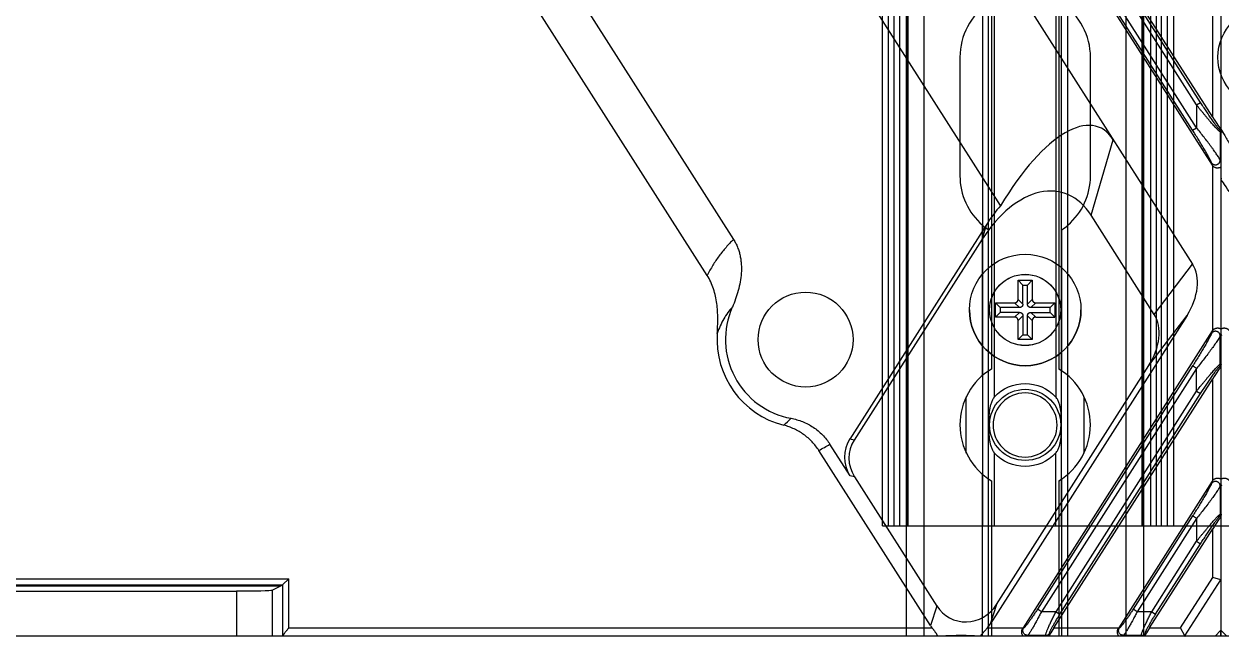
# Model space of a CAD drawing. Header units: millimetres. Extents: x 620 to 19791, y 2539 to 6969.
# Drawn here: x 16326.1 to 16427, y 3799.1 to 3850.7 of the extents above; entities that cross this region are included whole.
import ezdxf

# ---------------------------------------------------------------- set-up
doc = ezdxf.new("R2010")
doc.units = ezdxf.units.MM
doc.layers.add('02___PRT_ALL_AXES', color=7, linetype='Continuous')
doc.layers.add('_88746', color=7, linetype='Continuous')
doc.layers.add('1轮廓线', color=7, linetype='Continuous', lineweight=25)

# ---------------------------------------------------------------- blocks, each defined once
blk = doc.blocks.new('DTGFH')
at = {"color": 7, "linetype": 'Continuous'}
for p, q in [((8801.05, 4441.2), (8801.05, 4104.2)), ((9401.05, 4441.2), (9401.05, 4103.7)), ((9206.7, 4436.37), (9398.65, 4135.07)), ((9213.76, 4436.24), (9400.31, 4143.4)), ((9400.35, 4147.44), (9216.29, 4436.37)), ((9382.48, 4139.99), (9194.34, 4435.31)), ((9399.33, 4148.69), (9216.9, 4435.05)), ((9398.66, 4146.35), (9215.01, 4434.63)), ((9399, 4146.56), (9215.34, 4434.84)), ((9399, 4148.48), (9216.56, 4434.84)), ((9234.28, 4334.45), (9359.98, 4137.14)), ((9357.76, 4134.11), (9279.41, 4257.1)), ((9400.35, 4147.44), (9400.35, 4158.43)), ((9399, 4148.48), (9399.33, 4148.69)), ((9399, 4148.48), (9399, 4146.56)), ((9398.66, 4146.35), (9399, 4146.56)), ((9401.04, 4146.46), (9400.93, 4146.43)), ((8801.05, 4146.37), (8801.11, 4146.17)), ((9390.1, 4139.19), (9391.98, 4145.54)), ((9401.05, 4146.23), (9400.99, 4146.21)), ((9400.99, 4146.21), (9400.99, 4143.82)), ((9400.31, 4143.4), (9400.25, 4143.61)), ((9401.05, 4143.62), (9400.99, 4143.82)), ((9400.35, 4129.47), (9400.35, 4143.36)), ((8801.05, 4142.27), (8801.11, 4142.29)), ((9381.31, 4138.43), (9369.77, 4120.31)), ((9380.94, 4137.16), (9381.31, 4138.43)), ((9395.43, 4130.82), (9390.1, 4139.19)), ((9380.94, 4137.16), (9370.14, 4120.22)), ((9395.43, 4130.82), (9398.65, 4135.07)), ((9398.19, 4130.74), (9381.6, 4104.7)), ((9394.96, 4126.5), (9398.19, 4130.74)), ((9400.31, 4129.43), (9384.37, 4104.4)), ((9400.31, 4129.43), (9400.25, 4129.22)), ((8801.11, 4129.01), (8801.05, 4129.21)), ((9401.05, 4129.21), (9400.99, 4129.01)), ((9400.99, 4126.62), (9400.99, 4129.01)), ((8801.05, 4126.6), (8801.11, 4126.62)), ((9382.13, 4106.35), (9394.96, 4126.5)), ((9398.66, 4126.49), (9385.59, 4105.97)), ((9399, 4126.27), (9385.92, 4105.75)), ((9399, 4126.27), (9398.66, 4126.49)), ((9399, 4124.36), (9399, 4126.27)), ((9401.04, 4126.37), (9400.93, 4126.41)), ((9400.99, 4126.62), (9401.05, 4126.6)), ((9386.98, 4104.4), (9400.35, 4125.39)), ((9400.35, 4116.82), (9400.35, 4125.39)), ((9387.15, 4105.75), (9399, 4124.36)), ((9399, 4124.36), (9399.33, 4124.14)), ((9387.48, 4105.54), (9399.33, 4124.14)), ((9370.14, 4120.22), (9369.77, 4120.31)), ((9376.58, 4104.58), (9367.17, 4119.35)), ((9369.8, 4117.22), (9368.1, 4119.87)), ((9370.17, 4117.13), (9369.8, 4117.22)), ((8801.11, 4116.35), (8801.05, 4116.56)), ((9370.17, 4117.13), (9377.11, 4106.23)), ((9400.31, 4116.77), (9392.43, 4104.4)), ((9400.31, 4116.77), (9400.25, 4116.57)), ((9401.05, 4116.56), (9400.99, 4116.35)), ((9400.99, 4116.35), (9400.99, 4113.96)), ((8801.05, 4113.95), (8801.11, 4113.96)), ((9398.66, 4113.83), (9393.65, 4105.97)), ((9399, 4113.62), (9393.99, 4105.75)), ((9399, 4113.62), (9398.66, 4113.83)), ((9399, 4113.62), (9399, 4111.7)), ((9401.04, 4113.72), (9400.93, 4113.75)), ((9400.99, 4113.96), (9401.05, 4113.95)), ((9395.04, 4104.4), (9400.35, 4112.73)), ((9400.35, 4108.65), (9400.35, 4112.73)), ((9395.21, 4105.75), (9399, 4111.7)), ((9395.54, 4105.54), (9399.33, 4111.49)), ((9399, 4111.7), (9399.33, 4111.49)), ((9263.57, 4108.53), (9322.52, 4108.53)), ((9322.02, 4108.04), (9322.52, 4108.53)), ((9322.52, 4104.4), (9322.52, 4108.53)), ((9397.63, 4104.4), (9400.35, 4108.65)), ((9398.01, 4103.72), (9401.03, 4108.45)), ((9401.03, 4108.45), (9400.35, 4108.65)), ((9264.07, 4108.03), (9322.02, 4108.03)), ((9264.25, 4107.95), (9321.85, 4107.95)), ((9268, 4107.5), (9318.1, 4107.5)), ((9318.1, 4107.5), (9318.1, 4103.7)), ((9321.1, 4107.57), (9322.02, 4108.03)), ((9321.1, 4107.57), (9321.1, 4103.7)), ((9322.02, 4103.74), (9322.02, 4108.04)), ((9377.11, 4106.23), (9376.58, 4104.58)), ((9382.13, 4106.35), (9381.6, 4104.7)), ((9385.92, 4105.75), (9385.59, 4105.97)), ((9387.15, 4105.75), (9385.92, 4105.75)), ((9387.15, 4105.75), (9387.48, 4105.54)), ((9393.99, 4105.75), (9393.65, 4105.97)), ((9395.21, 4105.75), (9393.99, 4105.75)), ((9395.21, 4105.75), (9395.54, 4105.54)), ((8801.05, 4104.2), (8801.55, 4103.7)), ((9322.52, 4104.4), (9376.7, 4104.4)), ((9381.38, 4104.4), (9384.37, 4104.4)), ((9384.42, 4104.37), (9384.31, 4104.31)), ((9386.98, 4104.4), (9392.43, 4104.4)), ((9392.48, 4104.37), (9392.38, 4104.31)), ((9395.04, 4104.4), (9397.63, 4104.4)), ((9398.01, 4103.72), (9397.63, 4104.4)), ((9400.55, 4103.7), (9401.05, 4104.2)), ((9401.05, 4103.7), (8801.55, 4103.7)), ((9384.76, 4103.76), (9384.65, 4103.7)), ((9386.28, 4103.76), (9384.76, 4103.76)), ((9386.31, 4103.7), (9386.28, 4103.76)), ((9386.66, 4103.86), (9386.62, 4103.94)), ((9392.82, 4103.76), (9392.71, 4103.7)), ((9394.34, 4103.76), (9392.82, 4103.76)), ((9394.38, 4103.7), (9394.34, 4103.76)), ((9394.68, 4103.94), (9394.72, 4103.86))]:
    blk.add_line(p, q, dxfattribs=at)
for centre, radius in [((9384.55, 4131.2), 3), ((9366.05, 4128.7), 4)]:
    blk.add_circle(centre, radius, dxfattribs=at)
for centre, radius, start, end in [((9400.59, 4146.21), 0.402, 0.1282, 32.3718), ((9366.05, 4128.7), 6.75, 156.1243, 259.5633), ((9366.05, 4128.7), 7.46, 176.103, 255.7008), ((9400.59, 4126.62), 0.402, 327.6282, 359.8718), ((9358.05, 4128.6), 9.42, 310.8577, 316.0435), ((9360.33, 4132.74), 15.03, 297.0328, 301.1257), ((9400.59, 4113.96), 0.402, 327.6282, 359.8718), ((9386.28, 4104.16), 0.402, 270.2568, 327.2432), ((9394.34, 4104.16), 0.402, 270.2568, 327.2432)]:
    blk.add_arc(centre, radius, start, end, dxfattribs=at)
for centre, major_axis, ratio, start_param, end_param in [((9384.97, 4131.72), (5.78, 14.89), 0.368013, -0.263981, 1.130867), ((9400.35, 4147.56), (-0.7, 1.1), 0.046753, -4.638574, -3.259594), ((8801.75, 4145.38), (-0.7, 1.1), 0.046753, 0.073815, 1.644612), ((9400.65, 4143.63), (-0.117, 0.402), 0.954439, -4.415997, -4.276035), ((8801.75, 4141.06), (-0.7, 1.1), 0.046753, -1.496981, 0.073815), ((9384.92, 4131.53), (2.84, 9.54), 0.602666, -0.481922, 1.127854), ((9385.29, 4132.8), (2.84, 9.54), 0.602666, 0.912926, 1.127854), ((9395.5, 4132.12), (2.65, 3.49), 0.684108, -1.451017, -0.247768), ((9392.27, 4127.88), (2.65, 3.49), 0.684108, -1.451017, -0.247768), ((9400.65, 4129.2), (0.117, 0.402), 0.954439, 1.134443, 1.274405), ((9400.35, 4125.27), (0.7, 1.1), 0.046753, 0.118001, 1.496981), ((9372.53, 4118.71), (3.13, -0.75), 0.933182, 2.829294, 3.908395), ((9372.91, 4118.62), (-3.13, 0.75), 0.933182, -0.312299, 0.766803), ((9400.65, 4116.55), (0.117, 0.402), 0.954439, 1.134443, 1.274405), ((9400.35, 4112.62), (0.7, 1.1), 0.046753, 0.118001, 1.496981), ((8801.75, 4107.31), (-0.69, 1.13), 0.116833, -0.03135, 0.189589), ((9400.35, 4107.31), (0.69, 1.13), 0.116833, -0.189589, 0.03135), ((9318.1, 4107.58), (3, 0), 0.026186, -1.570796, -0.05236), ((9322.02, 4108.53), (0, 0.5), 0.052408, -3.115413, -3.089233), ((9379.64, 4108.05), (-0.98, -3.02), 0.944553, -0.662888, 1.302149), ((9379.1, 4106.39), (0.98, 3.02), 0.944553, -3.804481, -3.733545), ((9379.1, 4106.39), (0.98, 3.02), 0.944553, -1.956623, -1.839444), ((9384.3, 4104.4), (0.449, 0.699), 0.073624, -1.649478, -1.523567), ((9387.05, 4104.4), (0.449, 0.699), 0.073624, -4.66516, -3.789338), ((9392.36, 4104.4), (0.449, 0.699), 0.073624, -1.649478, -1.523567), ((9395.11, 4104.4), (0.449, 0.699), 0.073624, -4.66516, -3.789338), ((9322.01, 4104.4), (0, 0.7), 0.052408, -3.141593, -2.812592), ((9378.16, 4103.47), (3.18, 0.09), 0.080959, 0.694906, 1.796389), ((9398.48, 4104.4), (0.468, 0.695), 0.186347, -3.237686, -3.016747)]:
    blk.add_ellipse(centre, major_axis=major_axis, ratio=ratio, start_param=start_param, end_param=end_param, dxfattribs=at)
for points, knots in [([(9400.99, 4146.21), (9400.99, 4146.21), (9400.98, 4146.21), (9400.97, 4146.21), (9400.96, 4146.22), (9400.95, 4146.23), (9400.94, 4146.24), (9400.92, 4146.25), (9400.89, 4146.28), (9400.85, 4146.31), (9400.81, 4146.35), (9400.76, 4146.4), (9400.7, 4146.46), (9400.65, 4146.52), (9400.56, 4146.61), (9400.46, 4146.72), (9400.32, 4146.87), (9400.19, 4147.03), (9400.04, 4147.2), (9399.9, 4147.37), (9399.75, 4147.55), (9399.6, 4147.73), (9399.45, 4147.92), (9399.25, 4148.16), (9399.1, 4148.35), (9399, 4148.48)], [0, 0, 0, 0, 0.002036, 0.004765, 0.008306, 0.012701, 0.017956, 0.024063, 0.038745, 0.05652, 0.077106, 0.100208, 0.125538, 0.152825, 0.181822, 0.244102, 0.310933, 0.381227, 0.454167, 0.529124, 0.605619, 0.683271, 0.76177, 0.840872, 1, 1, 1, 1]), ([(9400.93, 4146.43), (9400.93, 4146.43), (9400.92, 4146.43), (9400.92, 4146.43), (9400.91, 4146.43), (9400.9, 4146.44), (9400.89, 4146.44), (9400.88, 4146.45), (9400.87, 4146.47), (9400.85, 4146.48), (9400.83, 4146.51), (9400.8, 4146.54), (9400.76, 4146.59), (9400.72, 4146.65), (9400.67, 4146.71), (9400.62, 4146.77), (9400.55, 4146.86), (9400.47, 4146.99), (9400.36, 4147.14), (9400.25, 4147.3), (9400.14, 4147.46), (9400.02, 4147.63), (9399.91, 4147.81), (9399.79, 4147.98), (9399.68, 4148.16), (9399.52, 4148.39), (9399.41, 4148.57), (9399.33, 4148.69)], [0, 0, 0, 0, 0.001988, 0.003277, 0.004801, 0.008605, 0.013451, 0.019328, 0.026206, 0.034036, 0.042764, 0.062675, 0.085465, 0.110691, 0.137955, 0.166932, 0.197336, 0.261568, 0.329268, 0.399486, 0.471568, 0.545042, 0.619552, 0.694837, 0.77068, 0.84692, 1, 1, 1, 1]), ([(9400.99, 4143.82), (9400.99, 4143.83), (9400.98, 4143.84), (9400.97, 4143.86), (9400.95, 4143.9), (9400.92, 4143.95), (9400.89, 4144.01), (9400.85, 4144.07), (9400.79, 4144.16), (9400.71, 4144.29), (9400.6, 4144.45), (9400.48, 4144.62), (9400.35, 4144.8), (9400.21, 4144.98), (9400.07, 4145.17), (9399.88, 4145.43), (9399.62, 4145.76), (9399.31, 4146.16), (9399.1, 4146.43), (9399, 4146.56)], [0, 0, 0, 0, 0.00509, 0.010986, 0.025069, 0.041978, 0.061422, 0.083117, 0.106791, 0.15915, 0.216898, 0.278823, 0.34401, 0.411766, 0.481566, 0.552988, 0.699417, 0.848964, 1, 1, 1, 1]), ([(9401.05, 4146.46), (9401.05, 4146.46), (9401.05, 4146.46), (9401.05, 4146.46), (9401.05, 4146.45), (9401.05, 4146.45), (9401.04, 4146.45), (9401.04, 4146.45), (9401.04, 4146.46), (9401.04, 4146.46), (9401.04, 4146.46)], [0, 0, 0, 0, 0.134296, 0.239838, 0.325336, 0.408088, 0.50825, 0.637794, 0.80127, 1, 1, 1, 1]), ([(9400.25, 4143.61), (9400.25, 4143.61), (9400.25, 4143.63), (9400.24, 4143.65), (9400.22, 4143.7), (9400.2, 4143.75), (9400.17, 4143.81), (9400.13, 4143.88), (9400.08, 4143.98), (9400.01, 4144.11), (9399.92, 4144.27), (9399.82, 4144.45), (9399.72, 4144.63), (9399.61, 4144.81), (9399.5, 4145), (9399.34, 4145.25), (9399.15, 4145.57), (9398.91, 4145.96), (9398.74, 4146.22), (9398.66, 4146.35)], [0, 0, 0, 0, 0.005901, 0.012735, 0.028952, 0.048163, 0.069902, 0.093761, 0.1194, 0.174923, 0.234768, 0.297789, 0.363198, 0.430435, 0.499095, 0.568871, 0.710853, 0.85493, 1, 1, 1, 1]), ([(9400.25, 4143.61), (9400.27, 4143.59), (9400.29, 4143.56), (9400.34, 4143.52), (9400.39, 4143.48), (9400.45, 4143.46), (9400.51, 4143.44), (9400.57, 4143.44), (9400.64, 4143.44), (9400.7, 4143.45), (9400.76, 4143.48), (9400.81, 4143.51), (9400.86, 4143.55), (9400.91, 4143.59), (9400.94, 4143.64), (9400.97, 4143.7), (9400.98, 4143.76), (9400.99, 4143.8), (9400.99, 4143.82)], [0, 0, 0, 0, 0.061114, 0.122614, 0.184534, 0.246921, 0.309743, 0.372937, 0.436398, 0.5, 0.563602, 0.627063, 0.690257, 0.753079, 0.815466, 0.877386, 0.938886, 1, 1, 1, 1]), ([(9400.35, 4143.36), (9400.36, 4143.34), (9400.4, 4143.3), (9400.46, 4143.26), (9400.52, 4143.23), (9400.58, 4143.21), (9400.65, 4143.19), (9400.71, 4143.18), (9400.77, 4143.18), (9400.83, 4143.19), (9400.87, 4143.19), (9400.9, 4143.2), (9400.93, 4143.21), (9400.95, 4143.21), (9400.98, 4143.22), (9400.99, 4143.23), (9401, 4143.23), (9401.02, 4143.23), (9401.03, 4143.23), (9401.03, 4143.23), (9401.04, 4143.22), (9401.05, 4143.21), (9401.05, 4143.2), (9401.05, 4143.19), (9401.05, 4143.19)], [0, 0, 0, 0, 0.092092, 0.18383, 0.274482, 0.363041, 0.448376, 0.529457, 0.605459, 0.675766, 0.739913, 0.769539, 0.797439, 0.847676, 0.869774, 0.889641, 0.907107, 0.922074, 0.934647, 0.945489, 0.956057, 0.968087, 0.982675, 1, 1, 1, 1]), ([(9359.98, 4137.14), (9359.76, 4136.93), (9359.34, 4136.48), (9358.75, 4135.75), (9358.22, 4134.96), (9357.91, 4134.4), (9357.76, 4134.11)], [0, 0, 0, 0, 0.243959, 0.491185, 0.742789, 1, 1, 1, 1]), ([(9359.98, 4137.14), (9360.05, 4137.03), (9360.17, 4136.82), (9360.33, 4136.48), (9360.45, 4136.13), (9360.54, 4135.77), (9360.6, 4135.4), (9360.65, 4134.91), (9360.65, 4134.29), (9360.55, 4133.55), (9360.39, 4132.83), (9360.16, 4132.12), (9359.98, 4131.66), (9359.88, 4131.43)], [0, 0, 0, 0, 0.062504, 0.125014, 0.187521, 0.250032, 0.312543, 0.375054, 0.500016, 0.624996, 0.749989, 0.874994, 1, 1, 1, 1]), ([(9358.61, 4129.21), (9358.64, 4129.63), (9358.66, 4130.26), (9358.64, 4131.1), (9358.58, 4131.74), (9358.47, 4132.36), (9358.3, 4132.97), (9358.08, 4133.56), (9357.87, 4133.94), (9357.76, 4134.11)], [0, 0, 0, 0, 0.249997, 0.375018, 0.500036, 0.625049, 0.750051, 0.875035, 1, 1, 1, 1]), ([(9359.88, 4131.43), (9359.74, 4131.28), (9359.48, 4130.97), (9359.14, 4130.44), (9358.84, 4129.85), (9358.68, 4129.43), (9358.61, 4129.21)], [0, 0, 0, 0, 0.232196, 0.474372, 0.729146, 1, 1, 1, 1]), ([(8801.75, 4129.47), (8801.73, 4129.49), (8801.7, 4129.53), (8801.64, 4129.57), (8801.58, 4129.6), (8801.51, 4129.63), (8801.45, 4129.64), (8801.38, 4129.65), (8801.32, 4129.65), (8801.27, 4129.65), (8801.23, 4129.64), (8801.2, 4129.63), (8801.17, 4129.63), (8801.14, 4129.62), (8801.12, 4129.61), (8801.11, 4129.61), (8801.09, 4129.6), (8801.08, 4129.6), (8801.07, 4129.6), (8801.06, 4129.6), (8801.06, 4129.61), (8801.05, 4129.62), (8801.05, 4129.63), (8801.05, 4129.64), (8801.05, 4129.64)], [0, 0, 0, 0, 0.092092, 0.18383, 0.274482, 0.363041, 0.448376, 0.529457, 0.605459, 0.675766, 0.739913, 0.769539, 0.797439, 0.847676, 0.869774, 0.889641, 0.907107, 0.922074, 0.934647, 0.945489, 0.956057, 0.968087, 0.982675, 1, 1, 1, 1]), ([(9400.99, 4129.01), (9400.99, 4129.03), (9400.98, 4129.07), (9400.97, 4129.13), (9400.94, 4129.19), (9400.91, 4129.24), (9400.86, 4129.29), (9400.81, 4129.33), (9400.76, 4129.36), (9400.7, 4129.38), (9400.64, 4129.39), (9400.57, 4129.4), (9400.51, 4129.39), (9400.45, 4129.37), (9400.39, 4129.35), (9400.34, 4129.32), (9400.29, 4129.27), (9400.27, 4129.24), (9400.25, 4129.22)], [0, 0, 0, 0, 0.061114, 0.122614, 0.184535, 0.246922, 0.309744, 0.372937, 0.436398, 0.5, 0.563602, 0.627063, 0.690256, 0.753078, 0.815465, 0.877386, 0.938886, 1, 1, 1, 1]), ([(9401.05, 4129.64), (9401.05, 4129.64), (9401.05, 4129.63), (9401.05, 4129.62), (9401.04, 4129.61), (9401.03, 4129.6), (9401.03, 4129.6), (9401.02, 4129.6), (9401, 4129.6), (9400.99, 4129.61), (9400.98, 4129.61), (9400.95, 4129.62), (9400.93, 4129.63), (9400.9, 4129.63), (9400.87, 4129.64), (9400.83, 4129.65), (9400.77, 4129.65), (9400.71, 4129.65), (9400.65, 4129.64), (9400.58, 4129.63), (9400.52, 4129.6), (9400.46, 4129.57), (9400.4, 4129.53), (9400.36, 4129.49), (9400.35, 4129.47)], [0, 0, 0, 0, 0.017325, 0.031913, 0.043943, 0.054511, 0.065353, 0.077926, 0.092893, 0.110359, 0.130226, 0.152324, 0.202561, 0.230461, 0.260087, 0.324234, 0.394541, 0.470543, 0.551624, 0.636959, 0.725518, 0.81617, 0.907908, 1, 1, 1, 1]), ([(9400.25, 4129.22), (9400.25, 4129.22), (9400.25, 4129.21), (9400.24, 4129.18), (9400.22, 4129.14), (9400.2, 4129.08), (9400.17, 4129.02), (9400.13, 4128.95), (9400.08, 4128.85), (9400.01, 4128.72), (9399.92, 4128.56), (9399.82, 4128.38), (9399.72, 4128.21), (9399.61, 4128.02), (9399.5, 4127.84), (9399.34, 4127.58), (9399.15, 4127.26), (9398.91, 4126.87), (9398.74, 4126.61), (9398.66, 4126.49)], [0, 0, 0, 0, 0.005901, 0.012735, 0.028952, 0.048162, 0.069901, 0.09376, 0.119398, 0.174922, 0.234766, 0.297787, 0.363197, 0.430435, 0.499096, 0.568874, 0.710857, 0.854932, 1, 1, 1, 1]), ([(9400.99, 4129.01), (9400.99, 4129.01), (9400.98, 4128.99), (9400.97, 4128.97), (9400.95, 4128.93), (9400.92, 4128.88), (9400.89, 4128.82), (9400.85, 4128.76), (9400.79, 4128.67), (9400.71, 4128.54), (9400.6, 4128.38), (9400.48, 4128.21), (9400.35, 4128.04), (9400.21, 4127.85), (9400.07, 4127.66), (9399.88, 4127.4), (9399.62, 4127.07), (9399.31, 4126.67), (9399.1, 4126.4), (9399, 4126.27)], [0, 0, 0, 0, 0.00509, 0.010986, 0.025069, 0.041978, 0.061422, 0.083116, 0.10679, 0.159148, 0.216896, 0.278821, 0.344009, 0.411767, 0.481567, 0.552991, 0.699423, 0.848968, 1, 1, 1, 1]), ([(8801.05, 4126.37), (8801.05, 4126.37), (8801.05, 4126.37), (8801.05, 4126.38), (8801.05, 4126.38), (8801.05, 4126.38), (8801.05, 4126.38), (8801.06, 4126.38), (8801.06, 4126.38), (8801.06, 4126.37), (8801.06, 4126.37)], [0, 0, 0, 0, 0.134296, 0.239838, 0.325336, 0.408088, 0.50825, 0.637794, 0.80127, 1, 1, 1, 1]), ([(9399, 4124.36), (9399.1, 4124.48), (9399.25, 4124.67), (9399.45, 4124.92), (9399.6, 4125.1), (9399.75, 4125.28), (9399.9, 4125.46), (9400.04, 4125.63), (9400.19, 4125.8), (9400.32, 4125.96), (9400.46, 4126.11), (9400.56, 4126.23), (9400.65, 4126.31), (9400.7, 4126.37), (9400.76, 4126.43), (9400.81, 4126.48), (9400.85, 4126.52), (9400.89, 4126.56), (9400.92, 4126.58), (9400.94, 4126.6), (9400.95, 4126.61), (9400.96, 4126.61), (9400.97, 4126.62), (9400.98, 4126.62), (9400.99, 4126.62), (9400.99, 4126.62)], [0, 0, 0, 0, 0.159125, 0.238222, 0.316726, 0.39438, 0.470877, 0.545833, 0.61877, 0.689064, 0.755895, 0.818173, 0.847168, 0.874455, 0.899785, 0.922888, 0.943474, 0.961249, 0.975933, 0.982041, 0.987297, 0.991693, 0.995234, 0.997964, 1, 1, 1, 1]), ([(9399.33, 4124.14), (9399.41, 4124.26), (9399.52, 4124.44), (9399.68, 4124.68), (9399.79, 4124.85), (9399.91, 4125.03), (9400.02, 4125.2), (9400.14, 4125.37), (9400.25, 4125.53), (9400.36, 4125.69), (9400.47, 4125.85), (9400.55, 4125.97), (9400.62, 4126.06), (9400.67, 4126.12), (9400.72, 4126.18), (9400.76, 4126.24), (9400.8, 4126.29), (9400.83, 4126.32), (9400.85, 4126.35), (9400.87, 4126.36), (9400.88, 4126.38), (9400.89, 4126.39), (9400.9, 4126.4), (9400.91, 4126.4), (9400.92, 4126.4), (9400.92, 4126.41), (9400.93, 4126.41), (9400.93, 4126.41)], [0, 0, 0, 0, 0.153079, 0.229317, 0.305164, 0.38045, 0.454964, 0.528435, 0.600518, 0.670737, 0.738433, 0.802662, 0.833067, 0.862041, 0.889306, 0.914531, 0.93732, 0.957232, 0.965959, 0.97379, 0.980669, 0.986547, 0.991394, 0.995199, 0.996723, 0.998012, 1, 1, 1, 1]), ([(9401.04, 4126.37), (9401.04, 4126.37), (9401.04, 4126.38), (9401.04, 4126.38), (9401.04, 4126.38), (9401.05, 4126.38), (9401.05, 4126.38), (9401.05, 4126.38), (9401.05, 4126.37), (9401.05, 4126.37), (9401.05, 4126.37)], [0, 0, 0, 0, 0.19873, 0.362206, 0.49175, 0.591912, 0.674664, 0.760162, 0.865704, 1, 1, 1, 1]), ([(9367.17, 4119.35), (9367.08, 4119.48), (9366.9, 4119.74), (9366.6, 4120.09), (9366.26, 4120.41), (9365.89, 4120.7), (9365.5, 4120.96), (9365.09, 4121.17), (9364.66, 4121.35), (9364.36, 4121.44), (9364.21, 4121.48)], [0, 0, 0, 0, 0.124999, 0.249997, 0.374996, 0.499996, 0.624996, 0.749997, 0.874998, 1, 1, 1, 1]), ([(9364.83, 4122.06), (9364.99, 4122.03), (9365.32, 4121.95), (9365.8, 4121.79), (9366.26, 4121.58), (9366.7, 4121.32), (9367.11, 4121.01), (9367.48, 4120.67), (9367.82, 4120.29), (9368.01, 4120.02), (9368.1, 4119.87)], [0, 0, 0, 0, 0.125003, 0.250004, 0.375005, 0.500005, 0.625005, 0.750004, 0.875001, 1, 1, 1, 1]), ([(8801.75, 4116.82), (8801.73, 4116.84), (8801.7, 4116.87), (8801.64, 4116.91), (8801.58, 4116.95), (8801.51, 4116.97), (8801.45, 4116.99), (8801.38, 4116.99), (8801.32, 4116.99), (8801.27, 4116.99), (8801.23, 4116.98), (8801.2, 4116.98), (8801.17, 4116.97), (8801.14, 4116.96), (8801.12, 4116.95), (8801.11, 4116.95), (8801.09, 4116.95), (8801.08, 4116.95), (8801.07, 4116.95), (8801.06, 4116.95), (8801.06, 4116.95), (8801.05, 4116.96), (8801.05, 4116.97), (8801.05, 4116.98), (8801.05, 4116.99)], [0, 0, 0, 0, 0.092092, 0.18383, 0.274482, 0.363041, 0.448376, 0.529457, 0.605459, 0.675766, 0.739913, 0.769539, 0.797439, 0.847676, 0.869774, 0.889641, 0.907107, 0.922074, 0.934647, 0.945489, 0.956057, 0.968087, 0.982675, 1, 1, 1, 1]), ([(9400.25, 4116.57), (9400.25, 4116.56), (9400.25, 4116.55), (9400.24, 4116.52), (9400.22, 4116.48), (9400.2, 4116.43), (9400.17, 4116.36), (9400.13, 4116.3), (9400.08, 4116.2), (9400.01, 4116.07), (9399.92, 4115.9), (9399.82, 4115.73), (9399.72, 4115.55), (9399.61, 4115.37), (9399.5, 4115.18), (9399.34, 4114.93), (9399.15, 4114.6), (9398.91, 4114.22), (9398.74, 4113.96), (9398.66, 4113.83)], [0, 0, 0, 0, 0.005901, 0.012735, 0.028952, 0.048162, 0.069901, 0.09376, 0.119398, 0.174922, 0.234766, 0.297787, 0.363198, 0.430435, 0.499096, 0.568874, 0.710857, 0.854932, 1, 1, 1, 1]), ([(9400.99, 4116.35), (9400.99, 4116.35), (9400.98, 4116.34), (9400.97, 4116.31), (9400.95, 4116.28), (9400.92, 4116.23), (9400.89, 4116.17), (9400.85, 4116.11), (9400.79, 4116.01), (9400.71, 4115.89), (9400.6, 4115.73), (9400.48, 4115.56), (9400.35, 4115.38), (9400.21, 4115.19), (9400.07, 4115), (9399.88, 4114.74), (9399.62, 4114.41), (9399.31, 4114.02), (9399.1, 4113.75), (9399, 4113.62)], [0, 0, 0, 0, 0.00509, 0.010986, 0.025069, 0.041978, 0.061422, 0.083116, 0.10679, 0.159148, 0.216896, 0.278821, 0.344009, 0.411767, 0.481567, 0.552991, 0.699423, 0.848968, 1, 1, 1, 1]), ([(9400.99, 4116.35), (9400.99, 4116.38), (9400.98, 4116.42), (9400.97, 4116.48), (9400.94, 4116.53), (9400.91, 4116.58), (9400.86, 4116.63), (9400.81, 4116.67), (9400.76, 4116.7), (9400.7, 4116.72), (9400.64, 4116.74), (9400.57, 4116.74), (9400.51, 4116.73), (9400.45, 4116.72), (9400.39, 4116.69), (9400.34, 4116.66), (9400.29, 4116.62), (9400.27, 4116.59), (9400.25, 4116.57)], [0, 0, 0, 0, 0.061114, 0.122614, 0.184535, 0.246922, 0.309744, 0.372937, 0.436398, 0.5, 0.563602, 0.627063, 0.690256, 0.753078, 0.815465, 0.877386, 0.938886, 1, 1, 1, 1]), ([(9401.05, 4116.99), (9401.05, 4116.98), (9401.05, 4116.97), (9401.05, 4116.96), (9401.04, 4116.95), (9401.03, 4116.95), (9401.03, 4116.95), (9401.02, 4116.95), (9401, 4116.95), (9400.99, 4116.95), (9400.98, 4116.95), (9400.95, 4116.96), (9400.93, 4116.97), (9400.9, 4116.98), (9400.87, 4116.98), (9400.83, 4116.99), (9400.77, 4116.99), (9400.71, 4116.99), (9400.65, 4116.99), (9400.58, 4116.97), (9400.52, 4116.95), (9400.46, 4116.91), (9400.4, 4116.87), (9400.36, 4116.84), (9400.35, 4116.82)], [0, 0, 0, 0, 0.017325, 0.031913, 0.043943, 0.054511, 0.065353, 0.077926, 0.092893, 0.110359, 0.130226, 0.152324, 0.202561, 0.230461, 0.260087, 0.324234, 0.394541, 0.470543, 0.551624, 0.636959, 0.725518, 0.81617, 0.907908, 1, 1, 1, 1]), ([(8801.05, 4113.72), (8801.05, 4113.72), (8801.05, 4113.72), (8801.05, 4113.72), (8801.05, 4113.72), (8801.05, 4113.72), (8801.05, 4113.72), (8801.06, 4113.72), (8801.06, 4113.72), (8801.06, 4113.72), (8801.06, 4113.72)], [0, 0, 0, 0, 0.134296, 0.239838, 0.325336, 0.408088, 0.50825, 0.637794, 0.80127, 1, 1, 1, 1]), ([(9399, 4111.7), (9399.1, 4111.82), (9399.25, 4112.01), (9399.45, 4112.26), (9399.6, 4112.44), (9399.75, 4112.62), (9399.9, 4112.8), (9400.04, 4112.97), (9400.19, 4113.14), (9400.32, 4113.3), (9400.46, 4113.45), (9400.56, 4113.57), (9400.65, 4113.66), (9400.7, 4113.72), (9400.76, 4113.77), (9400.81, 4113.82), (9400.85, 4113.86), (9400.89, 4113.9), (9400.92, 4113.92), (9400.94, 4113.94), (9400.95, 4113.95), (9400.96, 4113.96), (9400.97, 4113.96), (9400.98, 4113.96), (9400.99, 4113.96), (9400.99, 4113.96)], [0, 0, 0, 0, 0.159124, 0.238222, 0.316725, 0.394379, 0.470876, 0.545833, 0.618769, 0.689064, 0.755895, 0.818172, 0.847168, 0.874455, 0.899785, 0.922888, 0.943474, 0.961249, 0.975933, 0.982041, 0.987297, 0.991693, 0.995234, 0.997964, 1, 1, 1, 1]), ([(9399.33, 4111.49), (9399.41, 4111.6), (9399.52, 4111.78), (9399.68, 4112.02), (9399.79, 4112.2), (9399.91, 4112.37), (9400.02, 4112.54), (9400.14, 4112.71), (9400.25, 4112.88), (9400.36, 4113.04), (9400.47, 4113.19), (9400.55, 4113.31), (9400.62, 4113.4), (9400.67, 4113.47), (9400.72, 4113.53), (9400.76, 4113.58), (9400.8, 4113.63), (9400.83, 4113.67), (9400.85, 4113.69), (9400.87, 4113.71), (9400.88, 4113.72), (9400.89, 4113.73), (9400.9, 4113.74), (9400.91, 4113.75), (9400.92, 4113.75), (9400.92, 4113.75), (9400.93, 4113.75), (9400.93, 4113.75)], [0, 0, 0, 0, 0.153079, 0.229316, 0.305163, 0.380449, 0.454963, 0.528434, 0.600517, 0.670737, 0.738433, 0.802662, 0.833067, 0.862041, 0.889306, 0.914531, 0.93732, 0.957232, 0.96596, 0.973791, 0.980669, 0.986547, 0.991394, 0.995199, 0.996723, 0.998012, 1, 1, 1, 1]), ([(9401.04, 4113.72), (9401.04, 4113.72), (9401.04, 4113.72), (9401.04, 4113.72), (9401.04, 4113.72), (9401.05, 4113.72), (9401.05, 4113.72), (9401.05, 4113.72), (9401.05, 4113.72), (9401.05, 4113.72), (9401.05, 4113.72)], [0, 0, 0, 0, 0.19873, 0.362206, 0.49175, 0.591912, 0.674664, 0.760162, 0.865704, 1, 1, 1, 1]), ([(9385.59, 4105.97), (9385.53, 4105.87), (9385.41, 4105.69), (9385.23, 4105.42), (9385.08, 4105.2), (9384.97, 4105.04), (9384.89, 4104.93), (9384.81, 4104.82), (9384.74, 4104.72), (9384.67, 4104.63), (9384.6, 4104.56), (9384.55, 4104.5), (9384.52, 4104.46), (9384.49, 4104.43), (9384.47, 4104.41), (9384.45, 4104.4), (9384.44, 4104.38), (9384.43, 4104.37), (9384.42, 4104.37)], [0, 0, 0, 0, 0.1676, 0.331583, 0.488295, 0.562692, 0.633726, 0.700798, 0.763256, 0.820399, 0.871471, 0.915692, 0.934989, 0.952284, 0.967493, 0.980544, 0.991384, 1, 1, 1, 1]), ([(9385.92, 4105.75), (9385.86, 4105.63), (9385.74, 4105.4), (9385.56, 4105.06), (9385.41, 4104.79), (9385.3, 4104.58), (9385.22, 4104.44), (9385.14, 4104.31), (9385.06, 4104.18), (9385, 4104.08), (9384.93, 4103.98), (9384.89, 4103.91), (9384.85, 4103.86), (9384.83, 4103.83), (9384.81, 4103.81), (9384.79, 4103.79), (9384.77, 4103.77), (9384.76, 4103.76), (9384.76, 4103.76)], [0, 0, 0, 0, 0.172458, 0.340604, 0.500132, 0.575263, 0.646515, 0.713266, 0.774868, 0.830656, 0.879952, 0.922092, 0.940282, 0.956456, 0.970552, 0.982522, 0.992336, 1, 1, 1, 1]), ([(9386.28, 4103.76), (9386.28, 4103.76), (9386.28, 4103.76), (9386.28, 4103.77), (9386.28, 4103.79), (9386.28, 4103.81), (9386.29, 4103.83), (9386.29, 4103.86), (9386.31, 4103.91), (9386.33, 4103.98), (9386.37, 4104.08), (9386.41, 4104.19), (9386.46, 4104.31), (9386.52, 4104.44), (9386.58, 4104.59), (9386.65, 4104.74), (9386.73, 4104.9), (9386.83, 4105.12), (9386.97, 4105.41), (9387.09, 4105.64), (9387.15, 4105.75)], [0, 0, 0, 0, 0.002337, 0.005142, 0.012309, 0.021693, 0.033344, 0.047262, 0.063422, 0.102249, 0.149298, 0.203901, 0.265311, 0.332743, 0.40541, 0.482538, 0.563383, 0.647242, 0.821363, 1, 1, 1, 1]), ([(9386.62, 4103.94), (9386.62, 4103.95), (9386.61, 4103.95), (9386.61, 4103.96), (9386.62, 4103.97), (9386.62, 4103.98), (9386.62, 4104), (9386.63, 4104.03), (9386.64, 4104.06), (9386.65, 4104.09), (9386.68, 4104.14), (9386.71, 4104.21), (9386.75, 4104.3), (9386.8, 4104.4), (9386.86, 4104.51), (9386.93, 4104.62), (9387.02, 4104.79), (9387.15, 4105), (9387.31, 4105.27), (9387.42, 4105.45), (9387.48, 4105.54)], [0, 0, 0, 0, 0.005131, 0.008428, 0.012271, 0.021684, 0.033464, 0.047622, 0.064124, 0.082905, 0.103889, 0.152076, 0.207846, 0.270292, 0.338504, 0.411611, 0.488796, 0.652473, 0.824323, 1, 1, 1, 1]), ([(9393.65, 4105.97), (9393.59, 4105.87), (9393.47, 4105.69), (9393.29, 4105.42), (9393.15, 4105.2), (9393.03, 4105.04), (9392.95, 4104.93), (9392.87, 4104.82), (9392.8, 4104.72), (9392.73, 4104.63), (9392.67, 4104.56), (9392.62, 4104.5), (9392.58, 4104.46), (9392.56, 4104.43), (9392.54, 4104.41), (9392.52, 4104.4), (9392.5, 4104.38), (9392.49, 4104.37), (9392.48, 4104.37)], [0, 0, 0, 0, 0.1676, 0.331583, 0.488295, 0.562692, 0.633726, 0.700798, 0.763256, 0.820399, 0.871471, 0.915692, 0.934989, 0.952284, 0.967493, 0.980544, 0.991384, 1, 1, 1, 1]), ([(9393.99, 4105.75), (9393.93, 4105.63), (9393.81, 4105.4), (9393.63, 4105.06), (9393.48, 4104.79), (9393.36, 4104.58), (9393.28, 4104.44), (9393.2, 4104.31), (9393.13, 4104.18), (9393.06, 4104.08), (9393, 4103.98), (9392.95, 4103.91), (9392.91, 4103.86), (9392.89, 4103.83), (9392.87, 4103.81), (9392.85, 4103.79), (9392.84, 4103.77), (9392.83, 4103.76), (9392.82, 4103.76)], [0, 0, 0, 0, 0.172458, 0.340604, 0.500132, 0.575263, 0.646515, 0.713266, 0.774868, 0.830656, 0.879952, 0.922092, 0.940282, 0.956456, 0.970552, 0.982522, 0.992336, 1, 1, 1, 1]), ([(9394.34, 4103.76), (9394.34, 4103.76), (9394.34, 4103.76), (9394.34, 4103.77), (9394.34, 4103.79), (9394.34, 4103.81), (9394.35, 4103.83), (9394.36, 4103.86), (9394.37, 4103.91), (9394.39, 4103.98), (9394.43, 4104.08), (9394.47, 4104.19), (9394.52, 4104.31), (9394.58, 4104.44), (9394.65, 4104.59), (9394.72, 4104.74), (9394.79, 4104.9), (9394.89, 4105.12), (9395.03, 4105.41), (9395.15, 4105.64), (9395.21, 4105.75)], [0, 0, 0, 0, 0.002337, 0.005142, 0.012309, 0.021693, 0.033344, 0.047262, 0.063422, 0.102249, 0.149298, 0.203901, 0.265311, 0.332743, 0.40541, 0.482538, 0.563383, 0.647242, 0.821363, 1, 1, 1, 1]), ([(9394.68, 4103.94), (9394.68, 4103.95), (9394.68, 4103.95), (9394.68, 4103.96), (9394.68, 4103.97), (9394.68, 4103.98), (9394.69, 4104), (9394.69, 4104.03), (9394.7, 4104.06), (9394.72, 4104.09), (9394.74, 4104.14), (9394.77, 4104.21), (9394.81, 4104.3), (9394.87, 4104.4), (9394.93, 4104.51), (9394.99, 4104.62), (9395.09, 4104.79), (9395.21, 4105), (9395.37, 4105.27), (9395.49, 4105.45), (9395.54, 4105.54)], [0, 0, 0, 0, 0.005131, 0.008428, 0.012271, 0.021684, 0.033464, 0.047622, 0.064124, 0.082905, 0.103889, 0.152076, 0.207846, 0.270292, 0.338504, 0.411611, 0.488796, 0.652473, 0.824323, 1, 1, 1, 1]), ([(9322.52, 4104.4), (9322.5, 4104.37), (9322.44, 4104.3), (9322.36, 4104.21), (9322.28, 4104.11), (9322.21, 4104.02), (9322.15, 4103.95), (9322.11, 4103.9), (9322.09, 4103.86), (9322.06, 4103.82), (9322.05, 4103.8), (9322.04, 4103.77), (9322.03, 4103.76), (9322.03, 4103.75), (9322.02, 4103.74), (9322.02, 4103.74)], [0, 0, 0, 0, 0.152678, 0.303619, 0.450743, 0.591561, 0.722626, 0.783052, 0.839064, 0.889738, 0.93406, 0.953523, 0.971039, 0.986537, 1, 1, 1, 1]), ([(9376.7, 4104.4), (9376.73, 4104.36), (9376.78, 4104.3), (9376.84, 4104.22), (9376.88, 4104.16), (9376.93, 4104.1), (9376.97, 4104.04), (9377.01, 4103.99), (9377.05, 4103.94), (9377.08, 4103.89), (9377.1, 4103.85), (9377.11, 4103.82), (9377.12, 4103.8), (9377.13, 4103.78), (9377.13, 4103.76), (9377.13, 4103.75), (9377.13, 4103.73), (9377.12, 4103.72), (9377.11, 4103.71), (9377.1, 4103.71), (9377.09, 4103.7), (9377.08, 4103.7), (9377.07, 4103.7), (9377.06, 4103.7)], [0, 0, 0, 0, 0.17407, 0.260019, 0.344627, 0.427386, 0.507674, 0.584703, 0.657485, 0.724708, 0.784754, 0.811543, 0.835902, 0.857707, 0.87695, 0.893816, 0.908746, 0.922466, 0.93588, 0.949853, 0.965006, 0.981682, 1, 1, 1, 1]), ([(9380.84, 4103.7), (9380.84, 4103.7), (9380.83, 4103.7), (9380.83, 4103.7), (9380.82, 4103.71), (9380.82, 4103.71), (9380.82, 4103.72), (9380.82, 4103.72), (9380.82, 4103.73), (9380.82, 4103.74), (9380.83, 4103.76), (9380.84, 4103.77), (9380.85, 4103.79), (9380.87, 4103.82), (9380.9, 4103.85), (9380.94, 4103.9), (9380.98, 4103.94), (9381.03, 4104), (9381.07, 4104.05), (9381.12, 4104.1), (9381.19, 4104.18), (9381.28, 4104.28), (9381.35, 4104.36), (9381.38, 4104.4)], [0, 0, 0, 0, 0.011112, 0.020255, 0.024391, 0.028473, 0.037279, 0.042422, 0.048212, 0.061978, 0.078873, 0.098855, 0.121745, 0.147283, 0.20515, 0.270312, 0.341022, 0.415964, 0.494162, 0.574906, 0.657633, 0.827281, 1, 1, 1, 1]), ([(9384.31, 4104.31), (9384.3, 4104.29), (9384.28, 4104.26), (9384.26, 4104.2), (9384.24, 4104.14), (9384.24, 4104.08), (9384.24, 4104.02), (9384.24, 4103.97), (9384.25, 4103.92), (9384.27, 4103.88), (9384.28, 4103.84), (9384.3, 4103.81), (9384.31, 4103.79), (9384.31, 4103.77), (9384.32, 4103.76), (9384.33, 4103.75), (9384.34, 4103.74), (9384.34, 4103.73), (9384.34, 4103.72), (9384.34, 4103.72), (9384.34, 4103.71), (9384.34, 4103.71), (9384.34, 4103.7), (9384.34, 4103.7), (9384.34, 4103.7), (9384.33, 4103.7), (9384.33, 4103.7), (9384.32, 4103.7)], [0, 0, 0, 0, 0.097065, 0.192515, 0.285324, 0.374606, 0.459616, 0.539864, 0.615058, 0.684982, 0.749399, 0.807935, 0.834791, 0.859873, 0.883022, 0.904001, 0.922558, 0.93844, 0.951423, 0.956829, 0.961578, 0.96963, 0.973476, 0.977585, 0.982189, 0.987423, 1, 1, 1, 1]), ([(9384.76, 4103.76), (9384.72, 4103.76), (9384.65, 4103.77), (9384.56, 4103.81), (9384.47, 4103.88), (9384.41, 4103.97), (9384.37, 4104.07), (9384.36, 4104.17), (9384.37, 4104.28), (9384.4, 4104.34), (9384.42, 4104.37)], [0, 0, 0, 0, 0.124309, 0.249137, 0.374435, 0.5, 0.625565, 0.750863, 0.875691, 1, 1, 1, 1]), ([(9392.38, 4104.31), (9392.36, 4104.29), (9392.34, 4104.26), (9392.32, 4104.2), (9392.31, 4104.14), (9392.3, 4104.08), (9392.3, 4104.02), (9392.31, 4103.97), (9392.32, 4103.92), (9392.33, 4103.88), (9392.34, 4103.84), (9392.36, 4103.81), (9392.37, 4103.79), (9392.38, 4103.77), (9392.38, 4103.76), (9392.39, 4103.75), (9392.4, 4103.74), (9392.4, 4103.73), (9392.41, 4103.72), (9392.41, 4103.72), (9392.41, 4103.71), (9392.41, 4103.71), (9392.4, 4103.7), (9392.4, 4103.7), (9392.4, 4103.7), (9392.39, 4103.7), (9392.39, 4103.7), (9392.39, 4103.7)], [0, 0, 0, 0, 0.097065, 0.192515, 0.285324, 0.374606, 0.459616, 0.539864, 0.615058, 0.684982, 0.749399, 0.807935, 0.834791, 0.859873, 0.883022, 0.904001, 0.922558, 0.93844, 0.951423, 0.956829, 0.961578, 0.96963, 0.973476, 0.977585, 0.982189, 0.987423, 1, 1, 1, 1]), ([(9392.82, 4103.76), (9392.79, 4103.76), (9392.72, 4103.77), (9392.62, 4103.81), (9392.53, 4103.88), (9392.47, 4103.97), (9392.43, 4104.07), (9392.42, 4104.17), (9392.44, 4104.28), (9392.47, 4104.34), (9392.48, 4104.37)], [0, 0, 0, 0, 0.124309, 0.249137, 0.374435, 0.5, 0.625565, 0.750863, 0.875691, 1, 1, 1, 1]), ([(9386.56, 4103.7), (9386.56, 4103.7), (9386.56, 4103.7), (9386.55, 4103.7), (9386.55, 4103.7), (9386.55, 4103.7), (9386.55, 4103.71), (9386.55, 4103.71), (9386.55, 4103.71), (9386.56, 4103.72), (9386.56, 4103.73), (9386.57, 4103.73), (9386.58, 4103.74), (9386.59, 4103.76), (9386.6, 4103.77), (9386.62, 4103.8), (9386.64, 4103.83), (9386.66, 4103.85), (9386.66, 4103.86)], [0, 0, 0, 0, 0.012997, 0.023693, 0.032502, 0.040269, 0.057607, 0.069406, 0.083763, 0.120473, 0.16747, 0.223668, 0.287904, 0.359192, 0.436594, 0.607104, 0.795683, 1, 1, 1, 1]), ([(9394.62, 4103.7), (9394.62, 4103.7), (9394.62, 4103.7), (9394.62, 4103.7), (9394.62, 4103.7), (9394.61, 4103.7), (9394.61, 4103.71), (9394.62, 4103.71), (9394.62, 4103.71), (9394.62, 4103.72), (9394.63, 4103.73), (9394.63, 4103.73), (9394.64, 4103.74), (9394.65, 4103.76), (9394.67, 4103.77), (9394.68, 4103.8), (9394.71, 4103.83), (9394.72, 4103.85), (9394.72, 4103.86)], [0, 0, 0, 0, 0.012996, 0.023691, 0.032499, 0.040267, 0.057606, 0.069409, 0.083767, 0.120475, 0.167471, 0.223673, 0.287908, 0.359194, 0.436597, 0.607104, 0.795683, 1, 1, 1, 1])]:
    blk.add_open_spline(points, degree=3, knots=knots, dxfattribs=at)
at = {"layer": '_88746', "color": 7, "linetype": 'Continuous'}
for p, q in [((8801.05, 4103.7), (8801.05, 4104.2)), ((8801.55, 4103.7), (8801.05, 4103.7))]:
    blk.add_line(p, q, dxfattribs=at)
blk = doc.blocks.new('*U116')
blk.add_blockref('DTGFH', (-9101.05, -4276.2))
blk = doc.blocks.new('*U117')
at = {"color": 0, "linetype": 'ByBlock', "lineweight": -2, "transparency": 16777216}
for p in [(1800, 0), (2400, 0)]:
    blk.add_blockref('*U116', p, dxfattribs=at)
blk = doc.blocks.new('ryfhgjmb')
at = {"color": 30, "linetype": 'Continuous', "true_color": 0xf26722}
for p, q in [((6005.13, 3322.43), (6005.13, 3342.43)), ((6005.13, 3342.43), (7001.63, 3342.43)), ((6005.13, 3340.93), (7001.63, 3340.93)), ((6053.93, 3337.93), (6043.93, 3337.93)), ((6043.93, 3326.93), (6053.93, 3326.93)), ((6005.13, 3323.93), (7001.63, 3323.93)), ((6005.13, 3322.43), (7001.63, 3322.43))]:
    blk.add_line(p, q, dxfattribs=at)
for centre, start, end in [((6043.93, 3332.43), 90, 139.1148), ((6053.93, 3332.43), 34.3077, 90), ((6043.93, 3332.43), 220.8852, 270), ((6053.93, 3332.43), 270, 325.6923)]:
    blk.add_arc(centre, 5.5, start, end, dxfattribs=at)
at = {"layer": '02___PRT_ALL_AXES', "color": 30, "linetype": 'Continuous', "true_color": 0xf26722}
for p, q in [((6020.56, 3337.39), (6025.29, 3337.39)), ((6005.13, 3336.03), (6018.77, 3336.03)), ((6005.13, 3335.53), (6018.38, 3335.53)), ((6027.09, 3336.03), (6039.77, 3336.03)), ((6027.47, 3335.53), (6039.38, 3335.53)), ((6018.22, 3335.27), (6005.13, 3335.27)), ((6968.72, 3335.27), (6027.64, 3335.27)), ((6018.22, 3329.59), (6005.13, 3329.59)), ((6968.72, 3329.59), (6027.64, 3329.59)), ((6005.13, 3329.33), (6018.38, 3329.33)), ((6005.13, 3328.83), (6018.77, 3328.83)), ((6027.09, 3328.83), (6039.77, 3328.83)), ((6027.47, 3329.33), (6039.38, 3329.33)), ((6020.56, 3327.47), (6025.29, 3327.47))]:
    blk.add_line(p, q, dxfattribs=at)
blk.add_circle((6022.93, 3332.43), 3, dxfattribs=at)
for centre, start, end in [((6022.93, 3332.43), 31.0806, 148.9194), ((6043.93, 3332.43), 139.1148, 145.6923), ((6022.93, 3332.43), 211.0806, 328.9194), ((6043.93, 3332.43), 214.3077, 220.8852)]:
    blk.add_arc(centre, 5.5, start, end, dxfattribs=at)
blk = doc.blocks.new('ETDHFN')
at = {"layer": '1轮廓线', "linetype": 'Continuous', "lineweight": 25}
for p, q in [((8841.41, 4025.55), (8841.81, 4025.15)), ((8841.41, 4023.94), (8841.41, 4025.55)), ((8841.41, 4025.55), (8842.61, 4025.55)), ((8842.61, 4025.55), (8842.21, 4025.15)), ((8842.61, 4025.55), (8842.61, 4023.94)), ((8841.81, 4025.15), (8842.21, 4025.15)), ((8841.81, 4023.54), (8841.81, 4025.15)), ((8842.21, 4023.54), (8842.21, 4025.15)), ((8839.51, 4023.65), (8839.91, 4023.25)), ((8839.51, 4022.45), (8839.51, 4023.65)), ((8839.51, 4023.65), (8841.12, 4023.65)), ((8842.9, 4023.65), (8844.51, 4023.65)), ((8844.51, 4023.65), (8844.11, 4023.25)), ((8844.51, 4023.65), (8844.51, 4022.45)), ((8839.51, 4022.45), (8839.91, 4022.85)), ((8841.12, 4022.45), (8839.51, 4022.45)), ((8839.91, 4023.25), (8839.91, 4022.85)), ((8841.52, 4023.25), (8839.91, 4023.25)), ((8841.52, 4022.85), (8839.91, 4022.85)), ((8841.81, 4022.56), (8841.81, 4020.95)), ((8842.21, 4020.95), (8842.21, 4022.56)), ((8844.11, 4023.25), (8842.5, 4023.25)), ((8842.5, 4022.85), (8844.11, 4022.85)), ((8842.9, 4022.45), (8844.51, 4022.45)), ((8844.11, 4022.85), (8844.11, 4023.25)), ((8844.51, 4022.45), (8844.11, 4022.85)), ((8841.41, 4020.55), (8841.41, 4022.16)), ((8842.61, 4022.16), (8842.61, 4020.55)), ((8841.41, 4020.55), (8841.81, 4020.95)), ((8842.61, 4020.55), (8841.41, 4020.55)), ((8841.81, 4020.95), (8842.21, 4020.95)), ((8842.61, 4020.55), (8842.21, 4020.95))]:
    blk.add_line(p, q, dxfattribs=at)
at = {"layer": '1轮廓线', "linetype": 'Continuous', "lineweight": 13}
for p, q in [((8841.12, 4023.65), (8841.52, 4023.25)), ((8841.41, 4023.94), (8841.81, 4023.54)), ((8842.61, 4023.94), (8842.21, 4023.54)), ((8842.9, 4023.65), (8842.5, 4023.25)), ((8841.12, 4022.45), (8841.52, 4022.85)), ((8841.41, 4022.16), (8841.81, 4022.56)), ((8842.61, 4022.16), (8842.21, 4022.56)), ((8842.9, 4022.45), (8842.5, 4022.85))]:
    blk.add_line(p, q, dxfattribs=at)
at = {"layer": '1轮廓线', "linetype": 'Continuous', "lineweight": 25}
for radius in [4.7, 3]:
    blk.add_circle((8842.01, 4023.05), radius, dxfattribs=at)
blk.add_arc((8842.01, 4023.05), 4.7, 180, 0, dxfattribs=at)
for points in [[(8841.12, 4023.65), (8841.18, 4023.65), (8841.24, 4023.68), (8841.29, 4023.7), (8841.33, 4023.74), (8841.36, 4023.77), (8841.39, 4023.82), (8841.41, 4023.88), (8841.41, 4023.94)], [(8841.81, 4023.54), (8841.81, 4023.48), (8841.79, 4023.42), (8841.77, 4023.37), (8841.73, 4023.33), (8841.69, 4023.3), (8841.64, 4023.27), (8841.59, 4023.25), (8841.52, 4023.25)], [(8842.5, 4023.25), (8842.43, 4023.25), (8842.38, 4023.27), (8842.33, 4023.3), (8842.29, 4023.33), (8842.26, 4023.37), (8842.23, 4023.42), (8842.21, 4023.48), (8842.21, 4023.54)], [(8842.61, 4023.94), (8842.61, 4023.88), (8842.63, 4023.82), (8842.66, 4023.77), (8842.69, 4023.74), (8842.73, 4023.7), (8842.78, 4023.68), (8842.84, 4023.65), (8842.9, 4023.65)], [(8841.41, 4022.16), (8841.41, 4022.23), (8841.39, 4022.28), (8841.36, 4022.33), (8841.33, 4022.37), (8841.29, 4022.4), (8841.24, 4022.43), (8841.18, 4022.45), (8841.12, 4022.45)], [(8841.52, 4022.85), (8841.59, 4022.85), (8841.64, 4022.83), (8841.69, 4022.81), (8841.73, 4022.77), (8841.76, 4022.73), (8841.79, 4022.68), (8841.81, 4022.63), (8841.81, 4022.56)], [(8842.21, 4022.56), (8842.21, 4022.63), (8842.23, 4022.68), (8842.25, 4022.73), (8842.29, 4022.77), (8842.33, 4022.81), (8842.38, 4022.83), (8842.43, 4022.85), (8842.5, 4022.85)], [(8842.9, 4022.45), (8842.84, 4022.45), (8842.78, 4022.43), (8842.73, 4022.41), (8842.69, 4022.37), (8842.66, 4022.33), (8842.63, 4022.28), (8842.61, 4022.23), (8842.61, 4022.16)]]:
    blk.add_open_spline(points, degree=2, knots=[0, 0, 0, 0.25, 0.25, 0.5, 0.5, 0.75, 0.75, 1, 1, 1], dxfattribs=at)
blk = doc.blocks.new('ERTFHGJ')
at = {"color": 40, "linetype": 'Continuous', "true_color": 0xf8d731}
for p, q in [((8878.46, 3617.77), (8878.46, 3696.77)), ((8925.46, 3696.77), (8878.46, 3696.77)), ((8879.46, 3617.77), (8879.46, 3696.77)), ((8900.96, 3696.77), (8900.96, 3617.77)), ((8901.46, 3617.77), (8901.46, 3696.77)), ((8901.96, 3617.77), (8901.96, 3696.77)), ((8902.4, 3617.77), (8902.4, 3696.77)), ((8902.87, 3617.77), (8902.87, 3696.77)), ((8903.46, 3617.77), (8903.46, 3696.77)), ((8903.54, 3696.77), (8903.54, 3617.77)), ((8903.6, 3617.77), (8903.6, 3696.77)), ((8909.88, 3696.77), (8909.88, 3617.77)), ((8910.38, 3617.77), (8910.38, 3696.77)), ((8910.88, 3690.64), (8910.88, 3696.77)), ((8916.03, 3690.64), (8916.03, 3696.77)), ((8916.53, 3617.77), (8916.53, 3696.77)), ((8917.03, 3617.77), (8917.03, 3696.77)), ((8923.31, 3617.77), (8923.31, 3696.77)), ((8923.38, 3696.77), (8923.38, 3617.77)), ((8923.46, 3617.77), (8923.46, 3696.77)), ((8924.04, 3696.77), (8924.04, 3617.77)), ((8924.51, 3696.77), (8924.51, 3617.77)), ((8924.96, 3617.77), (8924.96, 3696.77)), ((8925.46, 3617.77), (8925.46, 3696.77)), ((8910.88, 3685.9), (8910.88, 3628.64)), ((8916.03, 3628.64), (8916.03, 3685.9)), ((8892.96, 3661.52), (8887.96, 3661.52)), ((8887.96, 3653.02), (8892.96, 3653.02)), ((8910.88, 3617.77), (8910.88, 3623.9)), ((8916.03, 3617.77), (8916.03, 3623.9)), ((8925.46, 3617.77), (8878.46, 3617.77))]:
    blk.add_line(p, q, dxfattribs=at)
for centre in [(8913.46, 3688.27), (8913.46, 3626.27)]:
    blk.add_circle(centre, 2.7, dxfattribs=at)
for centre, radius, start, end in [((8913.46, 3688.27), 3.5, 42.6324, 137.3676), ((8913.46, 3688.27), 3.5, 222.6324, 317.3676), ((8887.96, 3657.27), 4.25, 90, 270), ((8892.96, 3657.27), 4.25, 270, 90), ((8913.46, 3626.27), 3.5, 42.6324, 137.3676), ((8913.46, 3626.27), 3.5, 222.6324, 317.3676)]:
    blk.add_arc(centre, radius, start, end, dxfattribs=at)
for points, knots in [([(8910.39, 3688.27), (8910.39, 3688.38), (8910.39, 3688.58), (8910.4, 3688.89), (8910.41, 3689.2), (8910.45, 3689.51), (8910.5, 3689.81), (8910.57, 3690.05), (8910.64, 3690.24), (8910.7, 3690.38), (8910.78, 3690.52), (8910.85, 3690.6), (8910.88, 3690.64)], [0, 0, 0, 0, 0.127092, 0.253318, 0.378322, 0.502266, 0.625619, 0.749056, 0.811111, 0.873552, 0.936512, 1, 1, 1, 1]), ([(8916.03, 3690.64), (8916.07, 3690.6), (8916.13, 3690.52), (8916.21, 3690.38), (8916.27, 3690.24), (8916.35, 3690.05), (8916.41, 3689.81), (8916.47, 3689.51), (8916.5, 3689.2), (8916.52, 3688.89), (8916.53, 3688.58), (8916.53, 3688.37), (8916.53, 3688.27)], [0, 0, 0, 0, 0.063487, 0.126447, 0.188887, 0.250942, 0.37438, 0.497732, 0.621676, 0.746681, 0.872907, 1, 1, 1, 1]), ([(8910.88, 3685.9), (8910.85, 3685.94), (8910.78, 3686.02), (8910.7, 3686.16), (8910.64, 3686.3), (8910.57, 3686.49), (8910.5, 3686.73), (8910.45, 3687.03), (8910.41, 3687.34), (8910.4, 3687.65), (8910.39, 3687.96), (8910.39, 3688.17), (8910.39, 3688.27)], [0, 0, 0, 0, 0.063495, 0.126469, 0.188905, 0.250963, 0.374396, 0.497744, 0.621683, 0.746682, 0.87291, 1, 1, 1, 1]), ([(8916.53, 3688.27), (8916.53, 3688.17), (8916.53, 3687.96), (8916.52, 3687.65), (8916.5, 3687.34), (8916.47, 3687.03), (8916.41, 3686.73), (8916.35, 3686.49), (8916.27, 3686.3), (8916.21, 3686.16), (8916.13, 3686.02), (8916.07, 3685.94), (8916.03, 3685.9)], [0, 0, 0, 0, 0.127092, 0.253319, 0.378323, 0.502267, 0.62562, 0.749057, 0.811112, 0.873553, 0.936512, 1, 1, 1, 1]), ([(8910.39, 3626.27), (8910.39, 3626.38), (8910.39, 3626.58), (8910.4, 3626.89), (8910.41, 3627.2), (8910.45, 3627.51), (8910.5, 3627.81), (8910.57, 3628.05), (8910.64, 3628.24), (8910.7, 3628.38), (8910.78, 3628.52), (8910.85, 3628.6), (8910.88, 3628.64)], [0, 0, 0, 0, 0.127092, 0.253318, 0.378322, 0.502266, 0.625619, 0.749056, 0.811111, 0.873552, 0.936512, 1, 1, 1, 1]), ([(8916.03, 3628.64), (8916.07, 3628.6), (8916.13, 3628.52), (8916.21, 3628.38), (8916.27, 3628.24), (8916.35, 3628.05), (8916.41, 3627.81), (8916.47, 3627.51), (8916.5, 3627.2), (8916.52, 3626.89), (8916.53, 3626.58), (8916.53, 3626.37), (8916.53, 3626.27)], [0, 0, 0, 0, 0.063487, 0.126447, 0.188887, 0.250942, 0.37438, 0.497732, 0.621676, 0.746681, 0.872907, 1, 1, 1, 1]), ([(8910.88, 3623.9), (8910.85, 3623.94), (8910.78, 3624.02), (8910.7, 3624.16), (8910.64, 3624.3), (8910.57, 3624.49), (8910.5, 3624.73), (8910.45, 3625.03), (8910.41, 3625.34), (8910.4, 3625.65), (8910.39, 3625.96), (8910.39, 3626.17), (8910.39, 3626.27)], [0, 0, 0, 0, 0.063495, 0.126469, 0.188905, 0.250963, 0.374396, 0.497744, 0.621683, 0.746682, 0.87291, 1, 1, 1, 1]), ([(8916.53, 3626.27), (8916.53, 3626.17), (8916.53, 3625.96), (8916.52, 3625.65), (8916.5, 3625.34), (8916.47, 3625.03), (8916.41, 3624.73), (8916.35, 3624.49), (8916.27, 3624.3), (8916.21, 3624.16), (8916.13, 3624.02), (8916.07, 3623.94), (8916.03, 3623.9)], [0, 0, 0, 0, 0.127092, 0.253319, 0.378323, 0.502267, 0.62562, 0.749057, 0.811112, 0.873553, 0.936512, 1, 1, 1, 1])]:
    blk.add_open_spline(points, degree=3, knots=knots, dxfattribs=at)
blk = doc.blocks.new('ryfh')
at = {"rotation": 90}
blk.add_blockref('ryfhgjmb', (11616.06, -2205.71), dxfattribs=at)
at = {"xscale": -1}
blk.add_blockref('ERTFHGJ', (17197.08, 190.94), dxfattribs=at)
blk.add_blockref('ETDHFN', (-558.38, -196.14))

msp = doc.modelspace()

# ---------------------------------------------------------------- block references
for name, p in [('*U117', (14326.96016, 3971.56341)), ('ryfh', (8126.83352, -0.35097))]:
    msp.add_blockref(name, p)

doc.saveas('drawing.dxf')
